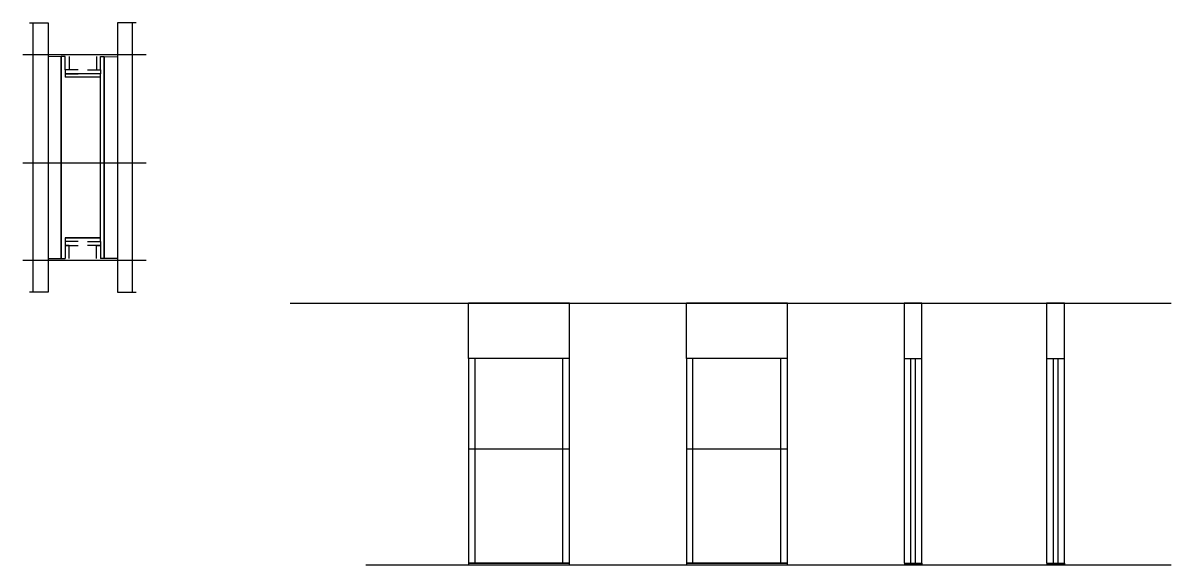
# Model space of a CAD drawing. Header units: metres. Extents: x 2720 to 3947, y 6375 to 6954.
import ezdxf

# ---------------------------------------------------------------- set-up
doc = ezdxf.new("R2010")
doc.units = ezdxf.units.M
for name, color, linetype in [('CHAPA', 7, 'Continuous'), ('COTA', 7, 'Continuous'), ('Hachura', 7, 'Continuous'), ('Madeira', 7, 'Continuous'), ('Nível', 7, 'Continuous'), ('Painéis', 7, 'Continuous'), ('Perfil Metálico', 7, 'Continuous'), ('SARR_2.2x7', 7, 'Continuous'), ('SARRAFO', 7, 'Continuous')]:
    doc.layers.add(name, color=color, linetype=linetype)

msp = doc.modelspace()

# ---------------------------------------------------------------- linework, layer by layer
at = {"layer": 'CHAPA', "color": 7, "lineweight": 25}
for points in [[(2764.5, 6918.4), (2760.5, 6918.4), (2760.5, 6702.4), (2764.5, 6702.4)], [(2764.5, 6918.4), (2760.5, 6918.4), (2760.5, 6702.4), (2764.5, 6702.4)], [(2802.5, 6918.4), (2806.5, 6918.4), (2806.5, 6702.4), (2802.5, 6702.4)], [(2802.5, 6918.4), (2806.5, 6918.4), (2806.5, 6702.4), (2802.5, 6702.4)], [(2802.5, 6896.4), (2802.5, 6900), (2764.5, 6900), (2764.5, 6896.4)], [(2802.5, 6896.4), (2802.5, 6900), (2764.5, 6900), (2764.5, 6896.4)], [(2802.5, 6720.8), (2802.5, 6724.4), (2764.5, 6724.4), (2764.5, 6720.8)], [(2802.5, 6720.8), (2802.5, 6724.4), (2764.5, 6724.4), (2764.5, 6720.8)]]:
    msp.add_lwpolyline(points, dxfattribs=at)
at = {"layer": 'COTA', "color": 7, "lineweight": 25}
for p, q in [((3304, 6654.7), (3196, 6654.7)), ((3196, 6595.7), (3196, 6654.7)), ((3304, 6595.7), (3304, 6654.7)), ((3536.9, 6654.7), (3428.9, 6654.7)), ((3428.9, 6595.7), (3428.9, 6654.7)), ((3536.9, 6595.7), (3536.9, 6654.7))]:
    msp.add_line(p, q, dxfattribs=at)
for points in [[(3680.7, 6595.7), (3680.7, 6654.7), (3661.7, 6654.7), (3661.7, 6595.7)], [(3833.2, 6595.7), (3833.2, 6654.7), (3814.2, 6654.7), (3814.2, 6595.7)]]:
    msp.add_lwpolyline(points, dxfattribs=at)
at = {"layer": 'Hachura', "color": 7, "lineweight": 25}
for p, q in [((2851.3, 6920.4), (2719.5, 6920.4)), ((2851.3, 6804.4), (2719.5, 6804.4)), ((2851.3, 6700.4), (2719.5, 6700.4))]:
    msp.add_line(p, q, dxfattribs=at)
at = {"layer": 'Madeira', "color": 7, "lineweight": 25}
for points in [[(2746.5, 6702.3), (2760.5, 6702.4), (2760.5, 6918.4), (2746.5, 6918.3)], [(2820.5, 6702.3), (2806.5, 6702.4), (2806.5, 6918.4), (2820.5, 6918.3)]]:
    msp.add_lwpolyline(points, dxfattribs=at)
at = {"layer": 'Nível', "color": 7, "lineweight": 25}
for p, q in [((3005.2, 6654.7), (3947.2, 6654.7)), ((3086.2, 6374.7), (3947.2, 6374.7))]:
    msp.add_line(p, q, dxfattribs=at)
at = {"layer": 'Painéis', "color": 7, "lineweight": 25}
for p, q in [((3196, 6595.7), (3196, 6374.7)), ((3304, 6595.7), (3196, 6595.7)), ((3304, 6374.7), (3304, 6595.7)), ((3428.9, 6595.7), (3428.9, 6374.7)), ((3536.9, 6595.7), (3428.9, 6595.7)), ((3536.9, 6374.7), (3536.9, 6595.7)), ((3661.7, 6595.7), (3661.7, 6376.7)), ((3661.7, 6595.7), (3680.7, 6595.7)), ((3680.7, 6376.7), (3680.7, 6595.7)), ((3814.2, 6595.7), (3814.2, 6376.7)), ((3814.2, 6595.7), (3833.2, 6595.7)), ((3833.2, 6376.7), (3833.2, 6595.7)), ((3304, 6498.7), (3196, 6498.7)), ((3536.9, 6498.7), (3428.9, 6498.7)), ((3196, 6376.7), (3304, 6376.7)), ((3428.9, 6376.7), (3536.9, 6376.7)), ((3661.7, 6376.7), (3680.7, 6376.7)), ((3814.2, 6376.7), (3833.2, 6376.7))]:
    msp.add_line(p, q, dxfattribs=at)
for points in [[(2764.5, 6724.4), (2802.5, 6724.4), (2802.5, 6896.4), (2764.5, 6896.4)], [(3304, 6376.7), (3196, 6376.7), (3196, 6374.7), (3304, 6374.7)], [(3536.9, 6376.7), (3428.9, 6376.7), (3428.9, 6374.7), (3536.9, 6374.7)], [(3661.7, 6376.7), (3680.7, 6376.7), (3680.7, 6374.7), (3661.7, 6374.7)], [(3814.2, 6376.7), (3833.2, 6376.7), (3833.2, 6374.7), (3814.2, 6374.7)]]:
    msp.add_lwpolyline(points, dxfattribs=at)
at = {"layer": 'Perfil Metálico', "color": 7, "lineweight": 25}
for points in [[(2726.5, 6954.4), (2746.5, 6954.4), (2746.5, 6666.4), (2726.5, 6666.4)], [(2742.5, 6666.4), (2730.5, 6666.4), (2730.5, 6954.4), (2742.5, 6954.4)], [(2840.5, 6954.4), (2820.5, 6954.4), (2820.5, 6666.4), (2840.5, 6666.4)], [(2824.5, 6666.4), (2836.5, 6666.4), (2836.5, 6954.4), (2824.5, 6954.4)]]:
    msp.add_lwpolyline(points, dxfattribs=at)
at = {"layer": 'SARR_2.2x7', "color": 7, "lineweight": 25}
for p, q in [((3203, 6498.7), (3203, 6595.7)), ((3297, 6498.7), (3297, 6595.7)), ((3435.9, 6498.7), (3435.9, 6595.7)), ((3529.9, 6498.7), (3529.9, 6595.7)), ((3668.7, 6595.7), (3668.7, 6376.7)), ((3673.7, 6595.7), (3673.7, 6376.7)), ((3821.2, 6595.7), (3821.2, 6376.7)), ((3826.2, 6595.7), (3826.2, 6376.7)), ((3203, 6376.7), (3203, 6498.7)), ((3297, 6376.7), (3297, 6498.7)), ((3435.9, 6376.7), (3435.9, 6498.7)), ((3529.9, 6376.7), (3529.9, 6498.7)), ((3203, 6376.7), (3203, 6376.7)), ((3297, 6376.7), (3297, 6376.7)), ((3435.9, 6376.7), (3435.9, 6376.7)), ((3529.9, 6376.7), (3529.9, 6376.7))]:
    msp.add_line(p, q, dxfattribs=at)
at = {"layer": 'SARRAFO', "color": 7, "lineweight": 25}
for points in [[(2768.9, 6918.4), (2768.9, 6904.4), (2764.5, 6904.4), (2764.5, 6918.4)], [(2798.1, 6918.4), (2798.1, 6904.4), (2802.5, 6904.4), (2802.5, 6918.4)], [(2778.5, 6904.4), (2764.5, 6904.4), (2764.5, 6900), (2778.5, 6900)], [(2788.5, 6904.4), (2802.5, 6904.4), (2802.5, 6900), (2788.5, 6900)], [(2778.5, 6720.8), (2764.5, 6720.8), (2764.5, 6716.4), (2778.5, 6716.4)], [(2768.9, 6702.4), (2768.9, 6716.4), (2764.5, 6716.4), (2764.5, 6702.4)], [(2788.5, 6720.8), (2802.5, 6720.8), (2802.5, 6716.4), (2788.5, 6716.4)], [(2798.1, 6702.4), (2798.1, 6716.4), (2802.5, 6716.4), (2802.5, 6702.4)]]:
    msp.add_lwpolyline(points, dxfattribs=at)

doc.saveas('drawing.dxf')
